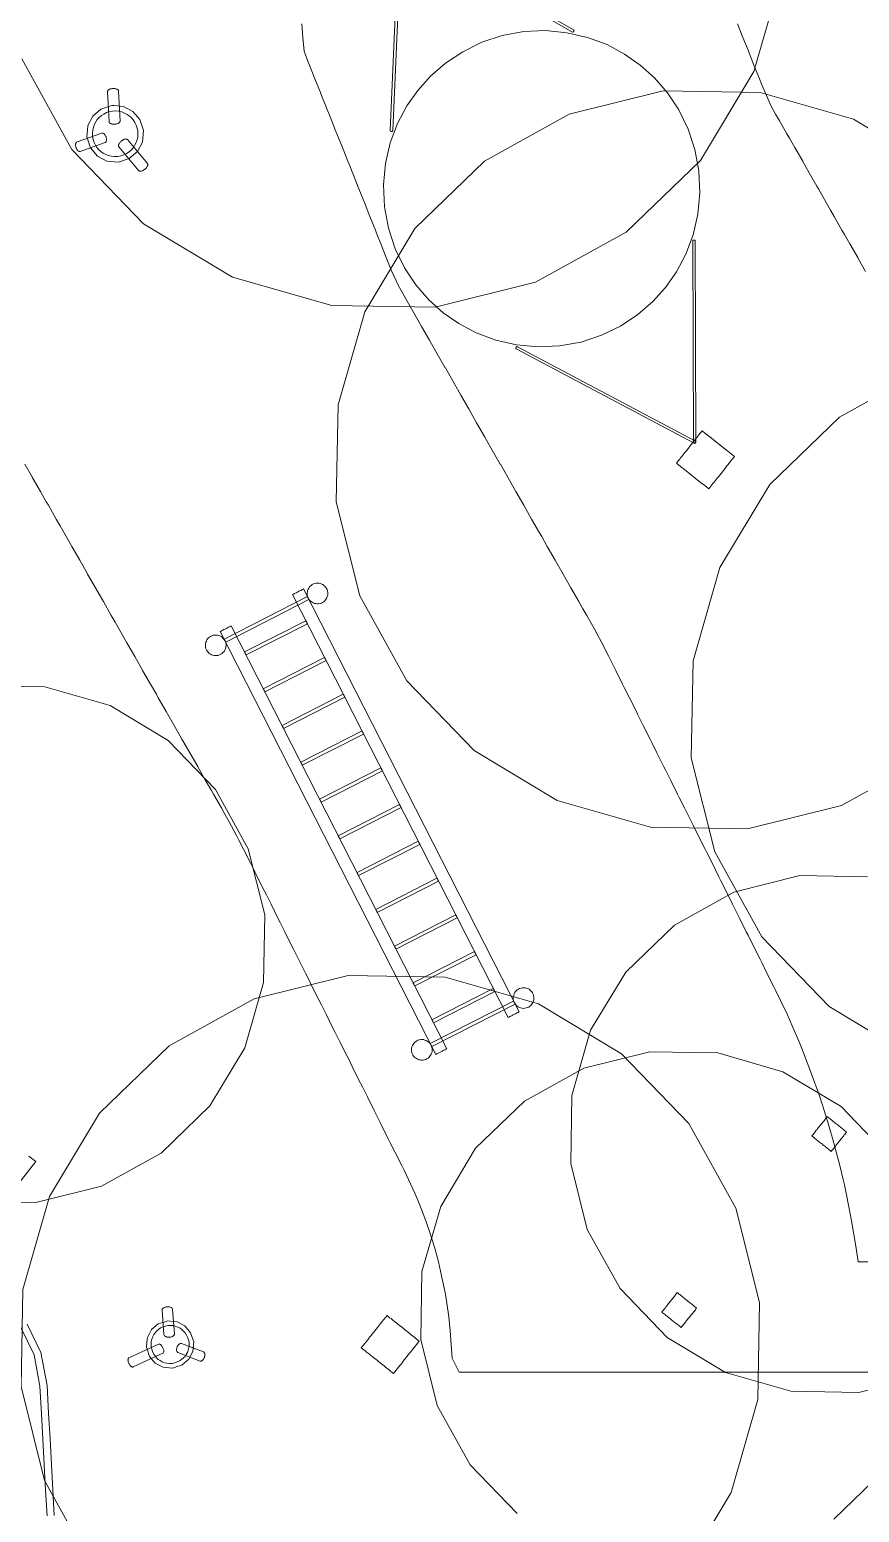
# Model space of a CAD drawing. Header units: millimetres. Extents: x -31757 to 121236, y -27283 to 59400.
# Drawn here: x 61016 to 67046, y 1683 to 12460 of the extents above; entities that cross this region are included whole.
import ezdxf

# ---------------------------------------------------------------- set-up
doc = ezdxf.new("R2010")
doc.units = ezdxf.units.MM
doc.layers.add('10_見えがかり', color=7, linetype='Continuous', lineweight=13)
doc.layers.add('30_敷地・外構', color=8, linetype='Continuous', lineweight=9)

msp = doc.modelspace()

# ---------------------------------------------------------------- linework, layer by layer
at = {"layer": '10_見えがかり'}
for points in [[(61924, 15618), (62582, 15983), (63311, 16165), (64063, 16152), (64786, 15944), (65430, 15557), (65952, 15016), (66317, 14359), (66499, 13629), (66486, 12878), (66278, 12155), (65891, 11510), (65350, 10988), (64693, 10624), (63963, 10442), (63211, 10455), (62489, 10662), (61844, 11049), (61322, 11590), (60958, 12248)], [(63645, 11720), (63644, 11720), (63643, 11721), (63642, 11721), (63641, 11721), (63640, 11722), (63639, 11723), (63638, 11723), (63638, 11724), (63637, 11725), (63637, 11726), (63637, 11727), (63700, 13172)], [(63718, 13171), (63655, 11726), (63655, 11725), (63655, 11724), (63654, 11724), (63654, 11723), (63653, 11722), (63652, 11722), (63651, 11721), (63650, 11721), (63649, 11720), (63648, 11720), (63647, 11720), (63646, 11720), (63645, 11720)], [(63714, 13180), (64969, 12459), (64969, 12458), (64970, 12458), (64971, 12457), (64971, 12456), (64971, 12455), (64972, 12454), (64972, 12453), (64972, 12452), (64971, 12451), (64971, 12450), (64971, 12448), (64970, 12447), (64970, 12447), (64969, 12446), (64968, 12445), (64967, 12444), (64966, 12443), (64965, 12443), (64964, 12443), (64963, 12442), (64962, 12442), (64961, 12443), (64960, 12443), (64960, 12443), (63705, 13164)], [(63757, 11906), (63837, 12019), (63930, 12122), (64039, 12217), (64164, 12300), (64302, 12368), (64451, 12417), (64607, 12446), (64765, 12453), (64921, 12438), (65071, 12404), (65212, 12351), (65339, 12283), (65453, 12203), (65556, 12111), (65651, 12001), (65734, 11877), (65802, 11738), (65851, 11589), (65880, 11433), (65887, 11275), (65872, 11119), (65837, 10969), (65785, 10829), (65717, 10701), (65637, 10587), (65544, 10484), (65435, 10389), (65310, 10306), (65172, 10239), (65023, 10189), (64867, 10161), (64709, 10154), (64553, 10168), (64403, 10203), (64262, 10256), (64135, 10324), (64021, 10403), (63918, 10496), (63823, 10605), (63740, 10730), (63672, 10868), (63623, 11017), (63594, 11173), (63587, 11331), (63602, 11488), (63637, 11638), (63690, 11778), (63757, 11906)], [(61639, 11773), (61634, 11773), (61629, 11773), (61624, 11773), (61619, 11773), (61614, 11774), (61609, 11776), (61605, 11777), (61601, 11779), (61598, 11782), (61596, 11784), (61594, 11786), (61593, 11789), (61593, 11791), (61582, 12010), (61582, 12012), (61583, 12015), (61584, 12018), (61587, 12020), (61589, 12023), (61593, 12025), (61597, 12027), (61602, 12029), (61606, 12030), (61611, 12031), (61616, 12032), (61621, 12032), (61626, 12033), (61631, 12032), (61636, 12032), (61641, 12031), (61645, 12029), (61650, 12028), (61653, 12026), (61657, 12024), (61659, 12021), (61661, 12019), (61662, 12016), (61662, 12014), (61673, 11795), (61673, 11793), (61672, 11790), (61670, 11788), (61668, 11785), (61665, 11782), (61662, 11780), (61658, 11778), (61653, 11776), (61648, 11775), (61643, 11774), (61639, 11773)], [(63451, 10410), (63814, 11014), (64321, 11504), (64937, 11845), (65621, 12016), (66326, 12003), (67004, 11809), (67608, 11446)], [(61475, 11832), (61534, 11883), (61599, 11904), (61614, 11909), (61627, 11908), (61697, 11901), (61766, 11865), (61817, 11807), (61843, 11727), (61835, 11643), (61835, 11643), (61835, 11643), (61799, 11575), (61740, 11524), (61661, 11498), (61577, 11505), (61508, 11541), (61458, 11600), (61431, 11680), (61436, 11730), (61439, 11764), (61475, 11832)], [(61496, 11790), (61507, 11806), (61521, 11821), (61537, 11835), (61555, 11847), (61574, 11857), (61596, 11864), (61618, 11868), (61641, 11869), (61664, 11867), (61685, 11862), (61705, 11854), (61724, 11844), (61740, 11833), (61755, 11820), (61769, 11804), (61781, 11786), (61790, 11766), (61797, 11745), (61802, 11722), (61803, 11699), (61801, 11677), (61796, 11655), (61788, 11635), (61778, 11617), (61767, 11600), (61753, 11585), (61738, 11572), (61720, 11560), (61700, 11550), (61678, 11543), (61656, 11539), (61633, 11538), (61611, 11540), (61589, 11545), (61569, 11553), (61550, 11562), (61534, 11574), (61519, 11587), (61505, 11603), (61494, 11621), (61484, 11641), (61477, 11662), (61473, 11685), (61472, 11707), (61474, 11730), (61479, 11752), (61486, 11772), (61496, 11790)], [(61352, 11607), (61351, 11611), (61350, 11616), (61349, 11620), (61349, 11625), (61350, 11629), (61351, 11633), (61352, 11636), (61354, 11639), (61355, 11641), (61357, 11643), (61360, 11644), (61540, 11708), (61542, 11708), (61545, 11708), (61548, 11708), (61551, 11707), (61554, 11705), (61557, 11702), (61560, 11699), (61563, 11696), (61565, 11692), (61567, 11688), (61569, 11684), (61571, 11680), (61572, 11676), (61573, 11671), (61574, 11667), (61575, 11662), (61575, 11658), (61574, 11654), (61573, 11650), (61572, 11647), (61570, 11644), (61569, 11642), (61567, 11640), (61564, 11639), (61384, 11575), (61382, 11575), (61379, 11575), (61376, 11575), (61373, 11576), (61370, 11578), (61367, 11580), (61364, 11583), (61361, 11587), (61359, 11591), (61357, 11595), (61355, 11599), (61353, 11603), (61352, 11607)], [(61662, 11619), (61662, 11623), (61664, 11627), (61666, 11631), (61669, 11635), (61672, 11639), (61675, 11643), (61678, 11647), (61682, 11650), (61686, 11653), (61690, 11656), (61694, 11658), (61699, 11661), (61703, 11663), (61708, 11664), (61712, 11665), (61716, 11665), (61719, 11664), (61722, 11664), (61724, 11662), (61726, 11661), (61872, 11487), (61873, 11485), (61874, 11483), (61874, 11480), (61874, 11476), (61873, 11473), (61872, 11469), (61870, 11465), (61867, 11460), (61864, 11456), (61861, 11452), (61857, 11449), (61854, 11446), (61850, 11443), (61846, 11440), (61842, 11437), (61837, 11435), (61833, 11433), (61828, 11432), (61824, 11431), (61820, 11431), (61817, 11431), (61814, 11432), (61812, 11433), (61810, 11435), (61664, 11608), (61663, 11611), (61662, 11613), (61661, 11616), (61662, 11619)], [(65836, 10927), (65836, 10928), (65837, 10929), (65838, 10929), (65839, 10930), (65840, 10930), (65841, 10931), (65842, 10931), (65843, 10931), (65844, 10931), (65845, 10931), (65846, 10931), (65847, 10931), (65849, 10930), (65850, 10930), (65851, 10929), (65851, 10929), (65852, 10928), (65853, 10927), (65853, 10926), (65853, 10926), (65853, 10925), (65858, 9462), (65858, 9461), (65858, 9460), (65858, 9459), (65857, 9459), (65857, 9458), (65856, 9457), (65855, 9457), (65854, 9456), (65853, 9456), (65852, 9455), (65851, 9455), (65849, 9455), (65848, 9455), (65847, 9455), (65846, 9456), (65845, 9456), (65844, 9457), (65843, 9457), (65842, 9458), (65842, 9458), (65841, 9459), (65841, 9460), (65840, 9461), (65840, 9462), (65835, 10925), (65835, 10926), (65835, 10926), (65836, 10927)], [(67533, 7163), (66917, 6821), (66233, 6651), (65528, 6663), (64850, 6857), (64246, 7220), (63757, 7727), (63415, 8344), (63244, 9027), (63257, 9732), (63451, 10410)], [(64549, 10144), (64549, 10145), (64549, 10146), (64549, 10147), (64550, 10148), (64550, 10150), (64550, 10150), (64551, 10151), (64552, 10152), (64552, 10153), (64553, 10154), (64554, 10155), (64555, 10155), (64556, 10156), (64557, 10156), (64558, 10156), (64559, 10156), (64560, 10155), (64561, 10155), (65854, 9469), (65854, 9469), (65855, 9468), (65856, 9468), (65856, 9467), (65857, 9466), (65857, 9465), (65857, 9464), (65857, 9463), (65857, 9461), (65856, 9460), (65856, 9459), (65856, 9458), (65855, 9457), (65854, 9456), (65854, 9456), (65853, 9455), (65852, 9454), (65851, 9454), (65850, 9453), (65849, 9453), (65848, 9453), (65847, 9453), (65846, 9453), (65845, 9454), (64552, 10139), (64552, 10140), (64551, 10140), (64550, 10141), (64550, 10142), (64550, 10143), (64549, 10144)], [(67430, 4997), (66826, 5360), (66336, 5867), (65995, 6483), (65824, 7167), (65837, 7872), (66031, 8550), (66394, 9154), (66901, 9643), (67517, 9985)], [(65771, 9378), (65778, 9387), (65786, 9397), (65833, 9456), (65841, 9466), (65848, 9475), (65856, 9485), (65864, 9495), (65872, 9505), (65880, 9515), (65887, 9524), (65895, 9534), (65903, 9544), (65932, 9521), (65942, 9513), (65952, 9505), (65962, 9497), (66079, 9404), (66089, 9396), (66099, 9388), (66108, 9381), (66138, 9357), (66130, 9347), (66122, 9338), (66114, 9328), (66107, 9318), (66099, 9308), (66091, 9298), (66083, 9289), (66075, 9279), (66068, 9269), (66021, 9210), (66013, 9201), (66005, 9191), (65998, 9181), (65990, 9171), (65982, 9162), (65974, 9152), (65967, 9142), (65959, 9132), (65951, 9122), (65922, 9146), (65912, 9154), (65902, 9161), (65892, 9169), (65775, 9262), (65765, 9270), (65755, 9278), (65746, 9286), (65716, 9309), (65724, 9319), (65732, 9329), (65740, 9338), (65747, 9348), (65755, 9358), (65763, 9368), (65771, 9378)], [(63044, 8401), (63049, 8409), (63055, 8415), (63062, 8421), (63070, 8427), (63079, 8431), (63089, 8435), (63099, 8436), (63109, 8437), (63120, 8436), (63129, 8434), (63139, 8430), (63147, 8426), (63154, 8421), (63161, 8415), (63167, 8407), (63173, 8399), (63177, 8390), (63180, 8381), (63182, 8370), (63183, 8360), (63182, 8350), (63179, 8340), (63176, 8331), (63171, 8323), (63166, 8315), (63160, 8308), (63153, 8302), (63145, 8297), (63136, 8292), (63126, 8289), (63116, 8287), (63106, 8287), (63096, 8288), (63086, 8290), (63077, 8294), (63068, 8298), (63061, 8303), (63054, 8309), (63048, 8316), (63043, 8324), (63038, 8334), (63035, 8343), (63033, 8353), (63033, 8364), (63034, 8374), (63036, 8384), (63039, 8393), (63044, 8401)], [(62430, 8029), (62429, 8030), (62429, 8030), (62429, 8030), (63035, 8339), (63035, 8339), (63035, 8339), (63035, 8338), (63036, 8338), (63036, 8337), (63037, 8336), (63037, 8335), (63038, 8333), (63039, 8332), (63039, 8331), (63040, 8330), (63040, 8329), (63041, 8328), (63041, 8326), (63042, 8325), (63042, 8325), (63043, 8324), (63044, 8322), (63044, 8322), (63044, 8321), (63045, 8320), (63045, 8319), (63046, 8318), (63046, 8317), (63046, 8317), (63046, 8317), (63046, 8317), (63046, 8317), (62441, 8008), (62440, 8008), (62440, 8008), (62440, 8009), (62440, 8009), (62439, 8010), (62439, 8011), (62438, 8012), (62438, 8014), (62437, 8015), (62436, 8016), (62436, 8017), (62436, 8018), (62435, 8019), (62434, 8020), (62434, 8021), (62433, 8022), (62433, 8023), (62432, 8025), (62431, 8026), (62431, 8027), (62430, 8028), (62430, 8029), (62430, 8029)], [(62430, 8029), (62429, 8030), (62429, 8030), (62429, 8030), (63035, 8339), (63035, 8339), (63035, 8339), (63035, 8338), (63036, 8338), (63036, 8337), (63037, 8336), (63037, 8335), (63038, 8333), (63039, 8332), (63039, 8331), (63040, 8330), (63040, 8329), (63041, 8328), (63041, 8326), (63042, 8325), (63042, 8325), (63043, 8324), (63044, 8322), (63044, 8322), (63044, 8321), (63045, 8320), (63045, 8319), (63046, 8318), (63046, 8317), (63046, 8317), (63046, 8317), (63046, 8317), (63046, 8317), (62441, 8008), (62440, 8008), (62440, 8008), (62440, 8009), (62440, 8009), (62439, 8010), (62439, 8011), (62438, 8012), (62438, 8014), (62437, 8015), (62436, 8016), (62436, 8017), (62436, 8018), (62435, 8019), (62434, 8020), (62434, 8021), (62433, 8022), (62433, 8023), (62432, 8025), (62431, 8026), (62431, 8027), (62430, 8028), (62430, 8029), (62430, 8029)], [(62430, 8029), (62429, 8030), (62429, 8030), (62429, 8030), (63035, 8339), (63035, 8339), (63035, 8339), (63035, 8338), (63036, 8338), (63036, 8337), (63037, 8336), (63037, 8335), (63038, 8333), (63039, 8332), (63039, 8331), (63040, 8330), (63040, 8329), (63041, 8328), (63041, 8326), (63042, 8325), (63042, 8325), (63043, 8324), (63044, 8322), (63044, 8322), (63044, 8321), (63045, 8320), (63045, 8319), (63046, 8318), (63046, 8317), (63046, 8317), (63046, 8317), (63046, 8317), (63046, 8317), (62441, 8008), (62440, 8008), (62440, 8008), (62440, 8009), (62440, 8009), (62439, 8010), (62439, 8011), (62438, 8012), (62438, 8014), (62437, 8015), (62436, 8016), (62436, 8017), (62436, 8018), (62435, 8019), (62434, 8020), (62434, 8021), (62433, 8022), (62433, 8023), (62432, 8025), (62431, 8026), (62431, 8027), (62430, 8028), (62430, 8029), (62430, 8029)], [(62933, 8357), (62940, 8361), (62953, 8367), (62960, 8371), (62967, 8374), (62973, 8378), (62980, 8381), (62987, 8384), (62993, 8388), (63000, 8391), (63007, 8395), (64573, 5321), (64573, 5321), (64566, 5317), (64559, 5314), (64546, 5307), (64539, 5304), (64526, 5297), (64519, 5293), (64506, 5286), (64499, 5283), (64493, 5280), (62927, 8354), (62927, 8354), (62933, 8357)], [(62407, 8089), (62414, 8093), (62428, 8100), (62434, 8103), (62441, 8106), (62448, 8110), (62454, 8113), (62461, 8117), (62468, 8120), (62474, 8123), (62481, 8127), (64047, 5053), (64047, 5053), (64040, 5049), (64034, 5046), (64027, 5043), (64020, 5039), (64014, 5036), (64000, 5029), (63994, 5025), (63980, 5019), (63974, 5015), (63967, 5012), (62401, 8086), (62401, 8086), (62407, 8089)], [(62578, 7936), (62578, 7937), (62578, 7937), (62578, 7937), (62577, 7937), (63023, 8164), (63023, 8164), (63023, 8164), (63023, 8164), (63024, 8163), (63024, 8162), (63025, 8161), (63025, 8160), (63026, 8159), (63026, 8158), (63027, 8157), (63027, 8157), (63027, 8156), (63028, 8155), (63029, 8153), (63029, 8152), (63030, 8151), (63031, 8149), (63031, 8148), (63032, 8147), (63033, 8145), (63033, 8144), (63034, 8144), (63034, 8143), (63034, 8143), (63034, 8142), (63034, 8142), (62589, 7915), (62589, 7915), (62589, 7916), (62588, 7916), (62588, 7916), (62588, 7917), (62588, 7917), (62587, 7918), (62587, 7920), (62586, 7921), (62585, 7922), (62585, 7924), (62584, 7925), (62583, 7926), (62582, 7928), (62582, 7929), (62581, 7930), (62581, 7930), (62581, 7931), (62580, 7932), (62580, 7933), (62579, 7934), (62579, 7935), (62578, 7936)], [(62304, 8024), (62309, 8032), (62315, 8039), (62323, 8045), (62331, 8050), (62340, 8055), (62349, 8058), (62360, 8060), (62370, 8060), (62380, 8059), (62390, 8057), (62399, 8053), (62407, 8049), (62415, 8044), (62421, 8038), (62428, 8031), (62433, 8022), (62437, 8013), (62441, 8004), (62443, 7994), (62443, 7983), (62442, 7973), (62440, 7963), (62436, 7954), (62432, 7946), (62427, 7938), (62421, 7932), (62414, 7925), (62405, 7920), (62396, 7916), (62387, 7912), (62377, 7911), (62366, 7910), (62356, 7911), (62346, 7913), (62337, 7917), (62329, 7921), (62321, 7926), (62315, 7932), (62308, 7940), (62303, 7948), (62299, 7957), (62295, 7966), (62294, 7977), (62293, 7987), (62294, 7997), (62296, 8007), (62300, 8016), (62304, 8024)], [(62714, 7669), (62714, 7670), (62714, 7670), (62714, 7670), (63159, 7897), (63159, 7897), (63159, 7897), (63160, 7896), (63160, 7896), (63160, 7895), (63161, 7894), (63161, 7893), (63162, 7891), (63163, 7890), (63163, 7889), (63164, 7887), (63165, 7886), (63166, 7885), (63166, 7883), (63167, 7882), (63167, 7881), (63168, 7881), (63168, 7879), (63169, 7878), (63169, 7877), (63170, 7876), (63170, 7876), (63170, 7876), (63170, 7875), (63170, 7875), (63171, 7875), (62725, 7648), (62725, 7648), (62725, 7648), (62725, 7649), (62724, 7649), (62724, 7649), (62724, 7650), (62723, 7651), (62723, 7652), (62722, 7654), (62722, 7654), (62721, 7655), (62721, 7656), (62721, 7656), (62720, 7658), (62719, 7659), (62719, 7660), (62718, 7662), (62717, 7663), (62717, 7664), (62716, 7666), (62715, 7667), (62715, 7668), (62714, 7669), (62714, 7669)], [(60633, 7691), (61126, 7683), (61600, 7547), (62023, 7293), (62366, 6938), (62605, 6506), (62725, 6027), (62716, 5534), (62580, 5060), (62326, 4637), (61971, 4294), (61539, 4055), (61061, 3936), (60567, 3944)], [(62851, 7401), (62850, 7402), (62850, 7403), (62850, 7403), (62850, 7403), (63295, 7630), (63295, 7630), (63296, 7629), (63296, 7629), (63296, 7628), (63297, 7628), (63297, 7627), (63298, 7625), (63298, 7624), (63299, 7623), (63300, 7621), (63300, 7620), (63301, 7619), (63302, 7617), (63302, 7616), (63303, 7615), (63304, 7613), (63304, 7612), (63305, 7611), (63306, 7610), (63306, 7609), (63306, 7608), (63307, 7608), (63307, 7608), (63307, 7608), (63307, 7608), (62861, 7381), (62861, 7381), (62861, 7381), (62861, 7381), (62861, 7382), (62860, 7382), (62860, 7383), (62860, 7384), (62859, 7385), (62858, 7386), (62858, 7388), (62857, 7389), (62856, 7390), (62856, 7392), (62855, 7393), (62854, 7394), (62853, 7396), (62853, 7397), (62852, 7398), (62851, 7400), (62851, 7401), (62851, 7401)], [(62987, 7134), (62986, 7135), (62986, 7135), (62986, 7135), (62986, 7136), (63432, 7363), (63432, 7362), (63432, 7362), (63432, 7362), (63432, 7361), (63433, 7360), (63433, 7359), (63434, 7358), (63434, 7357), (63435, 7355), (63436, 7354), (63437, 7353), (63437, 7351), (63438, 7350), (63439, 7349), (63439, 7348), (63439, 7347), (63440, 7346), (63441, 7345), (63441, 7344), (63442, 7343), (63442, 7342), (63442, 7341), (63442, 7341), (63443, 7341), (63443, 7341), (63443, 7340), (63443, 7340), (62997, 7113), (62997, 7113), (62997, 7114), (62997, 7114), (62997, 7115), (62997, 7115), (62996, 7116), (62996, 7117), (62995, 7118), (62994, 7119), (62994, 7120), (62994, 7120), (62993, 7122), (62993, 7122), (62992, 7123), (62992, 7124), (62991, 7126), (62990, 7127), (62990, 7129), (62989, 7130), (62988, 7131), (62988, 7132), (62987, 7133), (62987, 7134)], [(63122, 6868), (63122, 6868), (63122, 6868), (63568, 7095), (63568, 7095), (63568, 7095), (63568, 7094), (63568, 7094), (63569, 7093), (63569, 7092), (63570, 7091), (63571, 7090), (63571, 7088), (63572, 7087), (63573, 7085), (63573, 7084), (63574, 7083), (63575, 7081), (63575, 7080), (63576, 7079), (63577, 7078), (63577, 7077), (63577, 7076), (63578, 7075), (63578, 7074), (63579, 7074), (63579, 7074), (63579, 7073), (63579, 7073), (63579, 7073), (63579, 7073), (63134, 6846), (63134, 6846), (63133, 6846), (63133, 6847), (63133, 6847), (63133, 6847), (63132, 6848), (63132, 6849), (63131, 6850), (63131, 6851), (63131, 6852), (63130, 6853), (63129, 6854), (63129, 6856), (63127, 6858), (63127, 6860), (63126, 6860), (63126, 6861), (63125, 6863), (63124, 6864), (63124, 6865), (63123, 6866), (63123, 6867), (63123, 6867), (63122, 6868)], [(63259, 6600), (63259, 6600), (63259, 6601), (63258, 6601), (63258, 6601), (63704, 6828), (63704, 6828), (63704, 6828), (63704, 6827), (63705, 6826), (63705, 6826), (63706, 6825), (63706, 6823), (63707, 6822), (63707, 6821), (63708, 6819), (63709, 6818), (63710, 6817), (63710, 6815), (63710, 6815), (63711, 6814), (63711, 6813), (63712, 6813), (63712, 6811), (63713, 6810), (63714, 6809), (63714, 6808), (63715, 6807), (63715, 6806), (63715, 6806), (63715, 6806), (63715, 6806), (63270, 6579), (63270, 6579), (63270, 6579), (63269, 6579), (63269, 6580), (63269, 6580), (63269, 6581), (63268, 6582), (63267, 6583), (63267, 6584), (63267, 6585), (63266, 6586), (63265, 6587), (63265, 6588), (63265, 6588), (63264, 6590), (63263, 6591), (63263, 6593), (63262, 6594), (63261, 6595), (63261, 6597), (63260, 6598), (63260, 6599), (63259, 6600)], [(63395, 6333), (63395, 6334), (63395, 6334), (63840, 6561), (63840, 6561), (63840, 6560), (63840, 6560), (63841, 6559), (63841, 6558), (63842, 6557), (63842, 6556), (63843, 6555), (63843, 6555), (63844, 6554), (63844, 6552), (63844, 6552), (63845, 6551), (63846, 6549), (63846, 6548), (63847, 6547), (63848, 6545), (63849, 6544), (63849, 6543), (63850, 6542), (63850, 6541), (63851, 6540), (63851, 6539), (63851, 6539), (63851, 6538), (63851, 6538), (63406, 6311), (63406, 6311), (63406, 6312), (63406, 6312), (63405, 6312), (63405, 6313), (63405, 6314), (63404, 6315), (63404, 6316), (63403, 6317), (63402, 6318), (63402, 6320), (63401, 6321), (63400, 6322), (63400, 6324), (63399, 6325), (63398, 6327), (63398, 6328), (63397, 6328), (63397, 6329), (63396, 6330), (63396, 6331), (63395, 6332), (63395, 6333), (63395, 6333)], [(63531, 6066), (63531, 6066), (63531, 6066), (63531, 6066), (63976, 6293), (63976, 6293), (63976, 6293), (63977, 6293), (63977, 6292), (63977, 6291), (63978, 6290), (63979, 6289), (63979, 6288), (63980, 6286), (63981, 6285), (63981, 6284), (63981, 6283), (63982, 6282), (63983, 6281), (63983, 6279), (63984, 6278), (63985, 6277), (63985, 6275), (63986, 6274), (63986, 6273), (63987, 6273), (63987, 6272), (63987, 6272), (63988, 6271), (63988, 6271), (63542, 6044), (63542, 6044), (63542, 6044), (63542, 6045), (63542, 6045), (63541, 6045), (63541, 6046), (63540, 6047), (63540, 6048), (63539, 6050), (63539, 6050), (63539, 6051), (63538, 6052), (63537, 6054), (63536, 6055), (63536, 6057), (63536, 6057), (63535, 6058), (63534, 6059), (63534, 6061), (63533, 6062), (63532, 6063), (63532, 6064), (63531, 6065), (63531, 6066)], [(65093, 5187), (65348, 5610), (65702, 5952), (66134, 6192), (66613, 6311), (67106, 6302)], [(63667, 5799), (63667, 5799), (63667, 5799), (64112, 6026), (64112, 6026), (64113, 6026), (64113, 6025), (64113, 6025), (64114, 6024), (64114, 6023), (64115, 6022), (64115, 6020), (64116, 6019), (64117, 6018), (64117, 6016), (64118, 6015), (64119, 6014), (64119, 6013), (64120, 6012), (64120, 6011), (64121, 6009), (64122, 6008), (64122, 6007), (64123, 6006), (64123, 6005), (64123, 6004), (64124, 6004), (64124, 6004), (63678, 5777), (63678, 5777), (63678, 5777), (63678, 5778), (63678, 5778), (63678, 5778), (63677, 5779), (63677, 5780), (63676, 5781), (63675, 5782), (63675, 5784), (63674, 5785), (63673, 5787), (63673, 5788), (63672, 5789), (63671, 5791), (63671, 5792), (63670, 5793), (63669, 5795), (63669, 5796), (63668, 5797), (63668, 5798), (63667, 5798), (63667, 5799)], [(63804, 5530), (63804, 5531), (63803, 5531), (63803, 5532), (63803, 5532), (64249, 5759), (64249, 5759), (64249, 5758), (64249, 5758), (64249, 5757), (64250, 5756), (64250, 5755), (64251, 5754), (64252, 5753), (64252, 5752), (64252, 5751), (64253, 5750), (64253, 5749), (64254, 5748), (64255, 5746), (64256, 5745), (64256, 5745), (64256, 5744), (64256, 5743), (64257, 5743), (64257, 5742), (64258, 5741), (64258, 5740), (64259, 5739), (64259, 5738), (64260, 5737), (64260, 5737), (64260, 5736), (64260, 5736), (63814, 5509), (63814, 5510), (63814, 5510), (63814, 5510), (63814, 5511), (63813, 5512), (63813, 5513), (63812, 5514), (63812, 5515), (63811, 5516), (63811, 5516), (63810, 5518), (63810, 5518), (63809, 5519), (63808, 5522), (63808, 5523), (63807, 5523), (63807, 5525), (63806, 5526), (63805, 5527), (63805, 5528), (63804, 5529), (63804, 5530)], [(61161, 3980), (61524, 4584), (62031, 5074), (62647, 5415), (63331, 5586), (64036, 5574), (64713, 5379), (65317, 5016), (65807, 4509), (66149, 3893), (66319, 3209), (66307, 2504), (66113, 1827), (65750, 1222)], [(64542, 5461), (64547, 5468), (64553, 5475), (64560, 5481), (64568, 5486), (64577, 5491), (64587, 5494), (64597, 5496), (64607, 5496), (64618, 5495), (64627, 5493), (64637, 5490), (64645, 5485), (64652, 5480), (64659, 5474), (64665, 5467), (64671, 5459), (64675, 5450), (64678, 5440), (64680, 5430), (64681, 5420), (64680, 5409), (64677, 5400), (64674, 5391), (64669, 5382), (64664, 5375), (64658, 5368), (64651, 5362), (64643, 5356), (64634, 5352), (64624, 5349), (64614, 5347), (64604, 5346), (64594, 5347), (64584, 5350), (64575, 5353), (64566, 5358), (64559, 5363), (64552, 5369), (64546, 5376), (64541, 5384), (64536, 5393), (64533, 5403), (64531, 5413), (64531, 5423), (64532, 5433), (64534, 5443), (64537, 5452), (64542, 5461)], [(63928, 5088), (63928, 5089), (63927, 5090), (63927, 5090), (63927, 5090), (64533, 5399), (64533, 5398), (64533, 5398), (64533, 5398), (64534, 5397), (64534, 5396), (64535, 5395), (64535, 5394), (64536, 5393), (64536, 5393), (64537, 5392), (64537, 5390), (64538, 5389), (64539, 5387), (64539, 5386), (64540, 5385), (64540, 5384), (64541, 5383), (64541, 5383), (64542, 5382), (64542, 5381), (64543, 5380), (64543, 5379), (64544, 5378), (64544, 5377), (64544, 5377), (64544, 5376), (64544, 5376), (63939, 5068), (63939, 5068), (63938, 5068), (63938, 5068), (63938, 5069), (63937, 5070), (63937, 5071), (63936, 5072), (63936, 5073), (63935, 5075), (63934, 5076), (63934, 5077), (63933, 5079), (63932, 5080), (63931, 5081), (63931, 5083), (63930, 5084), (63930, 5084), (63929, 5085), (63929, 5087), (63928, 5088), (63928, 5088)], [(63928, 5088), (63928, 5089), (63927, 5090), (63927, 5090), (63927, 5090), (64533, 5399), (64533, 5398), (64533, 5398), (64533, 5398), (64534, 5397), (64534, 5396), (64535, 5395), (64535, 5394), (64536, 5393), (64536, 5393), (64537, 5392), (64537, 5390), (64538, 5389), (64539, 5387), (64539, 5386), (64540, 5385), (64540, 5384), (64541, 5383), (64541, 5383), (64542, 5382), (64542, 5381), (64543, 5380), (64543, 5379), (64544, 5378), (64544, 5377), (64544, 5377), (64544, 5376), (64544, 5376), (63939, 5068), (63939, 5068), (63938, 5068), (63938, 5068), (63938, 5069), (63937, 5070), (63937, 5071), (63936, 5072), (63936, 5073), (63935, 5075), (63934, 5076), (63934, 5077), (63933, 5079), (63932, 5080), (63931, 5081), (63931, 5083), (63930, 5084), (63930, 5084), (63929, 5085), (63929, 5087), (63928, 5088), (63928, 5088)], [(63928, 5088), (63928, 5089), (63927, 5090), (63927, 5090), (63927, 5090), (64533, 5399), (64533, 5398), (64533, 5398), (64533, 5398), (64534, 5397), (64534, 5396), (64535, 5395), (64535, 5394), (64536, 5393), (64536, 5393), (64537, 5392), (64537, 5390), (64538, 5389), (64539, 5387), (64539, 5386), (64540, 5385), (64540, 5384), (64541, 5383), (64541, 5383), (64542, 5382), (64542, 5381), (64543, 5380), (64543, 5379), (64544, 5378), (64544, 5377), (64544, 5377), (64544, 5376), (64544, 5376), (63939, 5068), (63939, 5068), (63938, 5068), (63938, 5068), (63938, 5069), (63937, 5070), (63937, 5071), (63936, 5072), (63936, 5073), (63935, 5075), (63934, 5076), (63934, 5077), (63933, 5079), (63932, 5080), (63931, 5081), (63931, 5083), (63930, 5084), (63930, 5084), (63929, 5085), (63929, 5087), (63928, 5088), (63928, 5088)], [(63940, 5263), (63940, 5264), (63939, 5264), (63939, 5264), (63939, 5264), (64385, 5491), (64385, 5491), (64385, 5491), (64385, 5491), (64386, 5490), (64386, 5489), (64386, 5488), (64387, 5487), (64388, 5486), (64388, 5484), (64389, 5483), (64390, 5482), (64390, 5480), (64391, 5479), (64392, 5478), (64392, 5477), (64393, 5475), (64393, 5475), (64394, 5473), (64394, 5472), (64395, 5471), (64395, 5471), (64396, 5470), (64396, 5470), (64396, 5469), (64396, 5469), (64396, 5469), (63951, 5242), (63951, 5242), (63950, 5242), (63950, 5243), (63950, 5243), (63950, 5244), (63949, 5244), (63949, 5245), (63948, 5247), (63948, 5248), (63948, 5248), (63947, 5249), (63946, 5251), (63946, 5252), (63945, 5253), (63944, 5255), (63944, 5256), (63944, 5256), (63943, 5257), (63942, 5259), (63942, 5260), (63941, 5261), (63940, 5262), (63940, 5263)], [(67519, 2675), (67041, 2555), (66547, 2564), (66073, 2700), (65650, 2954), (65307, 3309), (65068, 3740), (64949, 4219), (64957, 4712), (65093, 5187)], [(63802, 5084), (63807, 5091), (63813, 5098), (63821, 5104), (63829, 5110), (63838, 5114), (63847, 5117), (63858, 5119), (63868, 5120), (63878, 5119), (63888, 5116), (63897, 5113), (63905, 5109), (63913, 5103), (63919, 5097), (63926, 5090), (63931, 5082), (63935, 5073), (63939, 5063), (63941, 5053), (63941, 5043), (63940, 5033), (63938, 5023), (63934, 5014), (63930, 5005), (63925, 4998), (63919, 4991), (63912, 4985), (63903, 4980), (63894, 4975), (63885, 4972), (63875, 4970), (63864, 4970), (63854, 4971), (63844, 4973), (63835, 4976), (63827, 4981), (63819, 4986), (63813, 4992), (63806, 4999), (63801, 5007), (63797, 5016), (63793, 5026), (63792, 5036), (63791, 5047), (63792, 5057), (63794, 5066), (63798, 5076), (63802, 5084)], [(64560, 1674), (64217, 2029), (63978, 2460), (63859, 2939), (63867, 3433), (64003, 3907), (64257, 4330), (64612, 4672), (65044, 4912), (65523, 5031)], [(65523, 5031), (66016, 5022), (66490, 4886), (66913, 4632), (67256, 4277), (67495, 3846), (67614, 3367), (67606, 2874), (67470, 2400), (67216, 1977), (66861, 1634)], [(66733, 4460), (66738, 4466), (66742, 4472), (66747, 4477), (66752, 4483), (66756, 4489), (66761, 4495), (66766, 4501), (66770, 4507), (66775, 4513), (66780, 4518), (66784, 4524), (66789, 4530), (66794, 4536), (66798, 4542), (66803, 4548), (66808, 4554), (66812, 4560), (66818, 4555), (66824, 4550), (66830, 4546), (66848, 4532), (66853, 4527), (66859, 4522), (66865, 4518), (66871, 4513), (66877, 4508), (66883, 4504), (66889, 4499), (66894, 4494), (66900, 4490), (66906, 4485), (66912, 4480), (66918, 4476), (66936, 4462), (66941, 4457), (66947, 4452), (66953, 4448), (66948, 4442), (66944, 4436), (66939, 4430), (66934, 4424), (66930, 4418), (66925, 4412), (66920, 4406), (66916, 4401), (66911, 4395), (66906, 4389), (66902, 4383), (66897, 4377), (66892, 4371), (66888, 4365), (66883, 4359), (66878, 4354), (66874, 4348), (66869, 4342), (66864, 4336), (66860, 4330), (66855, 4324), (66850, 4318), (66846, 4313), (66841, 4307), (66835, 4311), (66829, 4316), (66823, 4321), (66806, 4335), (66800, 4339), (66794, 4344), (66788, 4349), (66782, 4353), (66777, 4358), (66771, 4363), (66765, 4367), (66759, 4372), (66753, 4377), (66747, 4381), (66741, 4386), (66735, 4391), (66718, 4405), (66712, 4409), (66706, 4414), (66700, 4419), (66705, 4425), (66710, 4430), (66714, 4436), (66719, 4442), (66724, 4448), (66728, 4454), (66733, 4460)], [(61009, 4273), (61061, 4232), (60895, 4023)], [(61466, 1297), (61124, 1914), (60954, 2598), (60966, 3302), (61161, 3980)], [(65648, 3186), (65652, 3192), (65680, 3227), (65685, 3233), (65690, 3239), (65694, 3244), (65699, 3250), (65704, 3256), (65713, 3268), (65718, 3274), (65722, 3280), (65728, 3275), (65734, 3270), (65740, 3266), (65746, 3261), (65752, 3256), (65757, 3252), (65763, 3247), (65769, 3242), (65775, 3238), (65810, 3210), (65816, 3205), (65822, 3200), (65828, 3196), (65834, 3191), (65840, 3186), (65845, 3182), (65851, 3177), (65857, 3172), (65863, 3168), (65858, 3162), (65854, 3156), (65844, 3144), (65840, 3138), (65835, 3132), (65830, 3126), (65826, 3121), (65821, 3115), (65793, 3080), (65788, 3074), (65784, 3068), (65779, 3062), (65774, 3056), (65770, 3050), (65760, 3038), (65756, 3033), (65751, 3027), (65745, 3031), (65739, 3036), (65733, 3041), (65728, 3045), (65722, 3050), (65716, 3055), (65710, 3059), (65704, 3064), (65698, 3069), (65663, 3097), (65657, 3101), (65651, 3106), (65645, 3111), (65640, 3115), (65634, 3120), (65628, 3125), (65622, 3129), (65616, 3134), (65610, 3139), (65615, 3145), (65619, 3150), (65629, 3162), (65634, 3168), (65638, 3174), (65643, 3180), (65648, 3186)], [(62032, 2956), (62028, 2956), (62023, 2956), (62018, 2956), (62013, 2957), (62009, 2959), (62005, 2960), (62001, 2962), (61998, 2965), (61996, 2967), (61994, 2970), (61993, 2972), (61992, 2975), (61978, 3152), (61978, 3154), (61979, 3157), (61980, 3160), (61982, 3163), (61985, 3166), (61988, 3168), (61992, 3171), (61996, 3173), (62000, 3174), (62005, 3176), (62010, 3177), (62014, 3177), (62019, 3177), (62024, 3177), (62029, 3177), (62033, 3176), (62038, 3174), (62042, 3173), (62046, 3171), (62049, 3168), (62051, 3166), (62053, 3163), (62054, 3161), (62054, 3158), (62069, 2981), (62069, 2979), (62068, 2976), (62067, 2973), (62065, 2970), (62062, 2967), (62059, 2965), (62055, 2962), (62051, 2960), (62046, 2959), (62042, 2957), (62037, 2956), (62032, 2956)], [(60951, 3027), (61048, 2828), (61089, 2599), (61101, 2399), (61111, 2214), (61132, 1844), (61142, 1658)], [(60998, 3051), (61098, 2845), (61142, 2605), (61154, 2402), (61164, 2217), (61174, 2032), (61195, 1661)], [(61872, 2954), (61902, 3011), (61951, 3053), (62000, 3069), (62017, 3075), (62064, 3071), (62087, 3068), (62144, 3038), (62186, 2989), (62208, 2923), (62202, 2853), (62172, 2796), (62123, 2754), (62089, 2743), (62056, 2732), (62031, 2734), (61986, 2738), (61929, 2768), (61887, 2817), (61870, 2870), (61865, 2884), (61868, 2919), (61872, 2954)], [(61919, 2976), (61929, 2989), (61940, 3002), (61953, 3013), (61968, 3023), (61984, 3031), (62002, 3037), (62021, 3040), (62040, 3041), (62059, 3040), (62077, 3035), (62094, 3029), (62109, 3021), (62123, 3011), (62135, 3000), (62146, 2987), (62156, 2972), (62164, 2956), (62170, 2938), (62174, 2919), (62175, 2900), (62173, 2881), (62169, 2863), (62162, 2846), (62154, 2831), (62145, 2817), (62133, 2805), (62120, 2794), (62105, 2784), (62089, 2776), (62071, 2770), (62052, 2766), (62033, 2765), (62014, 2767), (61996, 2771), (61980, 2778), (61964, 2786), (61951, 2795), (61938, 2806), (61927, 2820), (61917, 2835), (61909, 2851), (61903, 2869), (61899, 2888), (61899, 2907), (61900, 2925), (61905, 2943), (61911, 2960), (61919, 2976)], [(63480, 2948), (63488, 2958), (63496, 2967), (63543, 3026), (63550, 3036), (63558, 3046), (63566, 3055), (63613, 3114), (63622, 3106), (63632, 3098), (63642, 3091), (63652, 3083), (63671, 3067), (63681, 3060), (63691, 3052), (63701, 3044), (63710, 3036), (63720, 3028), (63730, 3021), (63740, 3013), (63750, 3005), (63759, 2997), (63769, 2990), (63779, 2982), (63789, 2974), (63808, 2958), (63818, 2951), (63828, 2943), (63838, 2935), (63847, 2927), (63801, 2869), (63793, 2859), (63785, 2849), (63777, 2839), (63731, 2781), (63723, 2771), (63715, 2761), (63707, 2751), (63661, 2693), (63651, 2700), (63641, 2708), (63631, 2716), (63621, 2724), (63602, 2739), (63592, 2747), (63582, 2755), (63573, 2763), (63563, 2770), (63553, 2778), (63543, 2786), (63533, 2794), (63524, 2801), (63514, 2809), (63504, 2817), (63494, 2825), (63485, 2833), (63465, 2848), (63455, 2856), (63445, 2864), (63436, 2871), (63426, 2879), (63473, 2938), (63480, 2948)], [(62084, 2863), (62084, 2867), (62084, 2871), (62085, 2876), (62086, 2880), (62088, 2884), (62089, 2888), (62091, 2892), (62093, 2896), (62096, 2899), (62099, 2902), (62102, 2905), (62105, 2907), (62108, 2909), (62111, 2910), (62114, 2910), (62117, 2910), (62119, 2910), (62279, 2849), (62281, 2848), (62283, 2846), (62285, 2844), (62287, 2841), (62288, 2838), (62289, 2834), (62289, 2830), (62289, 2826), (62289, 2821), (62288, 2817), (62287, 2813), (62286, 2809), (62284, 2805), (62282, 2801), (62280, 2797), (62277, 2793), (62274, 2790), (62271, 2788), (62268, 2785), (62265, 2784), (62262, 2783), (62259, 2782), (62256, 2782), (62254, 2783), (62094, 2844), (62092, 2845), (62090, 2847), (62088, 2849), (62086, 2852), (62085, 2855), (62084, 2859), (62084, 2863)], [(61733, 2774), (61732, 2779), (61731, 2783), (61731, 2788), (61730, 2792), (61731, 2795), (61731, 2799), (61732, 2802), (61734, 2804), (61735, 2805), (61737, 2807), (61953, 2906), (61955, 2906), (61957, 2906), (61960, 2906), (61963, 2905), (61966, 2903), (61969, 2901), (61972, 2898), (61975, 2895), (61977, 2891), (61980, 2887), (61982, 2883), (61984, 2879), (61986, 2875), (61987, 2871), (61989, 2866), (61990, 2862), (61990, 2858), (61990, 2853), (61990, 2850), (61989, 2846), (61988, 2844), (61987, 2841), (61986, 2840), (61984, 2839), (61768, 2740), (61766, 2739), (61763, 2739), (61761, 2739), (61758, 2740), (61755, 2742), (61752, 2744), (61749, 2747), (61746, 2750), (61744, 2754), (61741, 2758), (61739, 2762), (61737, 2766), (61735, 2770), (61733, 2774)]]:
    msp.add_lwpolyline(points, dxfattribs=at)
at = {"layer": '30_敷地・外構'}
for points in [[(67137, 3503), (67037, 3503), (67037, 3503), (67022, 3603), (67006, 3703), (66989, 3803), (66970, 3903), (66950, 4003), (66937, 4063), (66928, 4103), (66904, 4203), (66878, 4303), (66851, 4403), (66837, 4452), (66822, 4503), (66791, 4603), (66758, 4703), (66737, 4765), (66723, 4803), (66687, 4903), (66648, 5003), (66637, 5031), (66608, 5103), (66565, 5203), (66537, 5266), (66520, 5303), (66473, 5403), (66437, 5478), (66424, 5503), (66374, 5603), (66337, 5679), (66324, 5703), (66274, 5803), (66237, 5879), (66224, 5903), (66174, 6003), (66137, 6079), (66124, 6103), (66075, 6203), (66037, 6279), (66025, 6303), (65975, 6403), (65937, 6479), (65925, 6503), (65875, 6603), (65837, 6679), (65825, 6703), (65775, 6803), (65737, 6879), (65725, 6903), (65675, 7003), (65637, 7079), (65625, 7103), (65575, 7203), (65537, 7279), (65525, 7303), (65475, 7403), (65437, 7479), (65425, 7503), (65375, 7603), (65337, 7679), (65325, 7703), (65275, 7803), (65237, 7879), (65225, 7903), (65173, 8003), (65137, 8071), (65120, 8103), (65064, 8203), (65037, 8250), (65007, 8303), (64950, 8403), (64937, 8425), (64893, 8503), (64837, 8600), (64835, 8603), (64778, 8703), (64737, 8775), (64721, 8803), (64664, 8903), (64637, 8950), (64607, 9003), (64550, 9103), (64537, 9126), (64493, 9203), (64437, 9301), (64435, 9303), (64378, 9403), (64337, 9476), (64321, 9503), (64264, 9603), (64237, 9651), (64207, 9703), (64150, 9803), (64137, 9826), (64093, 9903), (64037, 10001), (64035, 10003), (63978, 10103), (63937, 10176), (63921, 10203), (63864, 10303), (63837, 10351), (63807, 10403), (63750, 10503), (63737, 10526), (63693, 10603), (63648, 10703), (63637, 10732), (63608, 10803), (63569, 10903), (63537, 10982), (63529, 11003), (63489, 11103), (63449, 11203), (63437, 11232), (63409, 11303), (63369, 11403), (63337, 11482), (63329, 11503), (63289, 11603), (63249, 11703), (63237, 11732), (63209, 11803), (63169, 11903), (63137, 11982), (63129, 12003), (63089, 12103), (63049, 12203), (63037, 12232), (63010, 12303), (63001, 12403), (62994, 12503)], [(67091, 10703), (67037, 10797), (67034, 10803), (66976, 10903), (66937, 10972), (66919, 11003), (66862, 11103), (66837, 11147), (66805, 11203), (66748, 11303), (66737, 11322), (66691, 11403), (66637, 11497), (66634, 11503), (66576, 11603), (66537, 11672), (66519, 11703), (66462, 11803), (66437, 11847), (66405, 11903), (66360, 12003), (66337, 12060), (66320, 12103), (66280, 12203), (66240, 12303), (66237, 12310), (66200, 12403), (66160, 12503)], [(67137, 2703), (67037, 2703), (66937, 2703), (66837, 2703), (66737, 2703), (66637, 2703), (66537, 2703), (66437, 2703), (66337, 2703), (66237, 2703), (66137, 2703), (66037, 2703), (65937, 2703), (65837, 2703), (65737, 2703), (65637, 2703), (65537, 2703), (65437, 2703), (65337, 2703), (65237, 2703), (65137, 2703), (65037, 2703), (64937, 2703), (64837, 2703), (64737, 2703), (64637, 2703), (64537, 2703), (64437, 2703), (64337, 2703), (64237, 2703), (64137, 2703), (64137, 2703), (64086, 2803), (64080, 2903), (64073, 3003), (64062, 3103), (64048, 3203), (64037, 3269), (64031, 3303), (64010, 3403), (63987, 3503), (63960, 3603), (63937, 3678), (63929, 3703), (63895, 3803), (63857, 3903), (63837, 3952), (63815, 4003), (63770, 4103), (63737, 4170), (63720, 4203), (63670, 4303), (63637, 4370), (63620, 4403), (63570, 4503), (63537, 4570), (63520, 4603), (63470, 4703), (63437, 4771), (63420, 4803), (63370, 4903), (63337, 4971), (63320, 5003), (63270, 5103), (63237, 5171), (63220, 5203), (63170, 5303), (63137, 5371), (63120, 5403), (63070, 5503), (63037, 5571), (63020, 5603), (62970, 5703), (62937, 5771), (62920, 5803), (62870, 5903), (62837, 5971), (62820, 6003), (62770, 6103), (62737, 6171), (62720, 6203), (62670, 6303), (62637, 6371), (62620, 6403), (62570, 6503), (62537, 6570), (62520, 6603), (62466, 6703), (62437, 6754), (62409, 6803), (62351, 6903), (62337, 6929), (62294, 7003), (62237, 7103), (62237, 7104), (62180, 7203), (62137, 7279), (62123, 7303), (62066, 7403), (62037, 7454), (62009, 7503), (61951, 7603), (61937, 7629), (61894, 7703), (61837, 7803), (61837, 7804), (61780, 7903), (61737, 7979), (61723, 8003), (61666, 8103), (61637, 8154), (61609, 8203), (61552, 8303), (61537, 8329), (61494, 8403), (61437, 8503), (61437, 8504), (61380, 8603), (61337, 8679), (61323, 8703), (61266, 8803), (61237, 8854), (61209, 8903), (61152, 9003), (61137, 9029), (61094, 9103), (61037, 9203), (61037, 9204), (60980, 9303)]]:
    msp.add_lwpolyline(points, dxfattribs=at)

doc.saveas('drawing.dxf')
